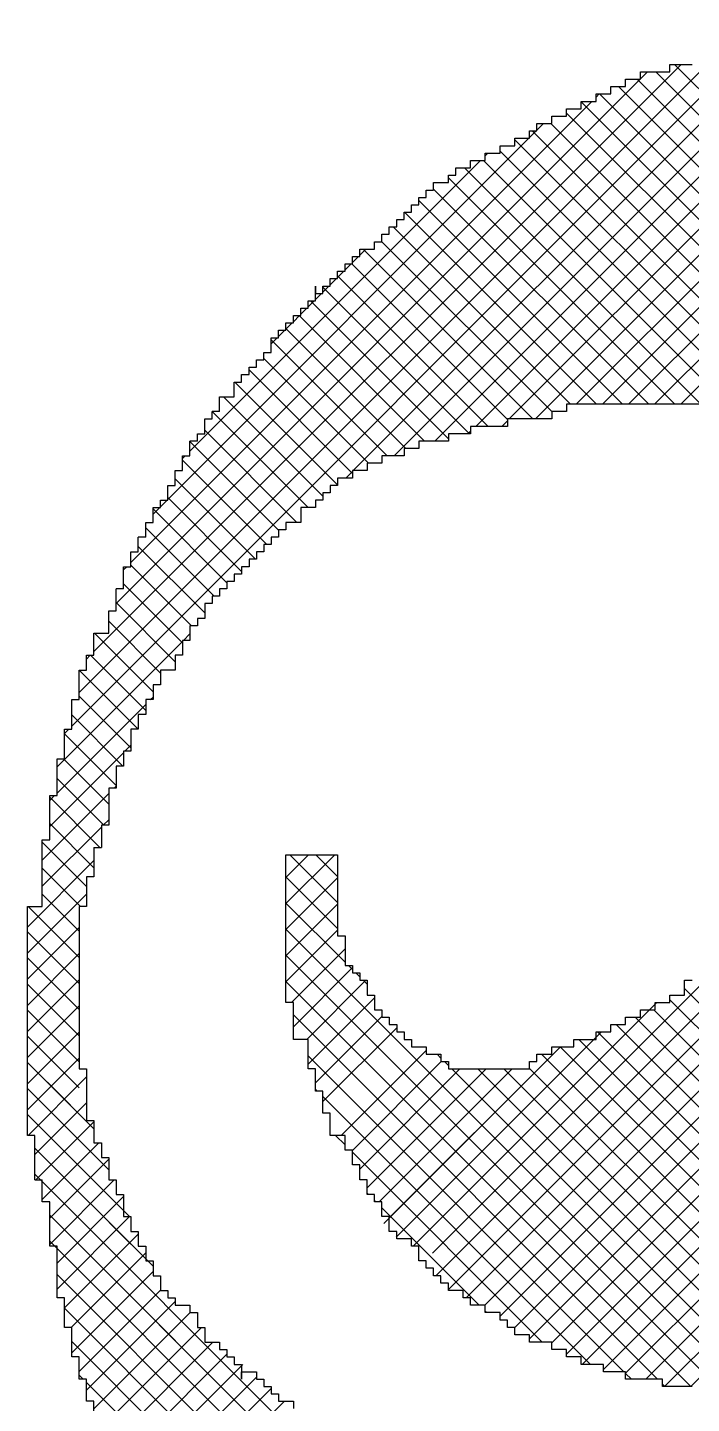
# Paper-space layout 'GS_Template' of a CAD drawing. Header units: millimetres. Extents: x -16 to 424, y -14 to 299.
# Drawn here: x 15.53 to 18.17, y 9.3 to 14.76 of the extents above; entities that cross this region are included whole.
import ezdxf
from ezdxf.enums import TextEntityAlignment as Align

# ---------------------------------------------------------------- set-up
doc = ezdxf.new("R2010")
doc.units = ezdxf.units.MM
doc.layers.add('TEXT_18', color=7, linetype='Continuous')
doc.styles.add('Arial1.80mm', font='arial.ttf', dxfattribs={"height": 1.8})

# ---------------------------------------------------------------- blocks, each defined once
blk = doc.blocks.new('A$C733E240A')
at = {"color": 40, "true_color": 0xe6b012}
for p, q in [((-5175.3, -78.86), (-4983.32, 113.11)), ((-5138.01, -65.39), (-4956.14, 116.48)), ((-5122.74, -62.02), (-4944.23, 116.48)), ((-5110.83, -62.02), (-4932.33, 116.48)), ((-5092.19, -55.29), (-4920.42, 116.48)), ((-5080.28, -55.29), (-4908.51, 116.48)), ((-5322.3, -202.05), (-5010.51, 109.74)), ((-5193.94, -85.6), (-4998.6, 109.74)), ((-5318.94, -186.78), (-5029.15, 103.01)), ((-5312.2, -168.13), (-5044.43, 99.64)), ((-5062.97, 92.9), (-5062.97, 96.27)), ((-5062.97, 96.27), (-5049.5, 96.27)), ((-5062.97, 93), (-5059.7, 96.27)), ((-5049.5, 96.27), (-5049.5, 99.64)), ((-5049.5, 99.64), (-5039.39, 99.64)), ((-5302.1, -146.12), (-5063.07, 92.9)), ((-5076.44, 86.17), (-5076.44, 89.53)), ((-5076.44, 89.53), (-5069.71, 89.53)), ((-5069.71, 89.53), (-5069.71, 92.9)), ((-5069.71, 92.9), (-5062.97, 92.9)), ((-5295.36, -127.48), (-5085.08, 82.8)), ((-5089.91, 79.43), (-5089.91, 82.8)), ((-5089.91, 82.8), (-5083.18, 82.8)), ((-4911.57, -95.7), (-5089.91, 82.63)), ((-5083.18, 82.8), (-5083.18, 86.17)), ((-5083.18, 86.17), (-5076.44, 86.17)), ((-5083.18, 84.7), (-5081.71, 86.17)), ((-5103.39, 72.69), (-5103.39, 76.06)), ((-5103.39, 76.06), (-5096.65, 76.06)), ((-5096.65, 76.06), (-5096.65, 79.43)), ((-5096.65, 79.43), (-5089.91, 79.43)), ((-4933.59, -85.6), (-5096.65, 77.46)), ((-5113.49, 65.96), (-5113.49, 69.33)), ((-5113.49, 69.33), (-5110.12, 69.33)), ((-5113.49, 66.3), (-5110.46, 69.33)), ((-4970.87, -72.13), (-5112.33, 69.33)), ((-5110.12, 69.33), (-5110.12, 72.69)), ((-5110.12, 72.69), (-5103.39, 72.69)), ((-5110.12, 69.67), (-5107.09, 72.69)), ((-4952.23, -78.86), (-5103.79, 72.69)), ((-5278.52, -98.73), (-5113.83, 65.96)), ((-5120.23, 62.59), (-5120.23, 65.96)), ((-5120.23, 65.96), (-5113.49, 65.96)), ((-4986.15, -68.76), (-5120.23, 65.32)), ((-5133.7, 55.85), (-5133.7, 59.22)), ((-5133.7, 59.22), (-5126.96, 59.22)), ((-5133.7, 58), (-5132.47, 59.22)), ((-5126.96, 59.22), (-5126.96, 62.59)), ((-5126.96, 62.59), (-5120.23, 62.59)), ((-5001.42, -65.39), (-5126.96, 60.14)), ((-5268.42, -76.72), (-5135.84, 55.85)), ((-5147.17, 49.12), (-5147.17, 52.49)), ((-5147.17, 52.49), (-5140.43, 52.49)), ((-5031.98, -58.66), (-5143.12, 52.49)), ((-5140.43, 52.49), (-5140.43, 55.85)), ((-5140.43, 55.85), (-5133.7, 55.85)), ((-5020.07, -58.66), (-5134.58, 55.85)), ((-5157.27, 42.38), (-5157.27, 45.75)), ((-5157.27, 45.75), (-5153.91, 45.75)), ((-5153.91, 45.75), (-5150.54, 45.75)), ((-5150.54, 45.75), (-5150.54, 49.12)), ((-5150.54, 49.12), (-5147.17, 49.12)), ((-5047.25, -55.29), (-5150.54, 48)), ((-5164.01, 35.65), (-5164.01, 39.01)), ((-5164.01, 39.01), (-5160.64, 39.01)), ((-5071.07, -55.29), (-5164.01, 37.65)), ((-5160.64, 39.01), (-5160.64, 42.38)), ((-5160.64, 42.38), (-5157.27, 42.38)), ((-5059.16, -55.29), (-5157.27, 42.83)), ((-5170.75, 28.91), (-5170.75, 32.28)), ((-5170.75, 32.28), (-5167.38, 32.28)), ((-5082.97, -55.29), (-5170.54, 32.28)), ((-5167.38, 32.28), (-5167.38, 35.65)), ((-5167.38, 35.65), (-5164.01, 35.65)), ((-5177.48, 22.18), (-5177.48, 25.54)), ((-5177.48, 25.54), (-5174.11, 25.54)), ((-5094.88, -55.29), (-5175.71, 25.54)), ((-5174.11, 25.54), (-5174.11, 28.91)), ((-5174.11, 28.91), (-5170.75, 28.91)), ((-5180.85, 18.81), (-5180.85, 22.18)), ((-5180.85, 22.18), (-5177.48, 22.18)), ((-5190.95, 12.07), (-5190.95, 15.44)), ((-5190.95, 15.44), (-5184.22, 15.44)), ((-5190.95, 12.65), (-5188.16, 15.44)), ((-5111.96, -62.02), (-5189.42, 15.44)), ((-5184.22, 15.44), (-5184.22, 18.81)), ((-5184.22, 18.81), (-5180.85, 18.81)), ((-5103.39, -58.69), (-5180.89, 18.81)), ((-5197.69, 5.34), (-5197.69, 8.7)), ((-5197.69, 8.7), (-5194.32, 8.7)), ((-5197.69, 5.91), (-5194.9, 8.7)), ((-5123.59, -62.3), (-5194.6, 8.7)), ((-5194.32, 8.7), (-5194.32, 12.07)), ((-5194.32, 12.07), (-5190.95, 12.07)), ((-5194.32, 9.28), (-5191.53, 12.07)), ((-5204.42, -1.4), (-5204.42, 1.97)), ((-5204.42, 1.97), (-5201.06, 1.97)), ((-5204.42, -0.82), (-5201.64, 1.97)), ((-5201.06, 1.97), (-5201.06, 5.34)), ((-5201.06, 5.34), (-5197.69, 5.34)), ((-5201.06, 2.55), (-5198.27, 5.34)), ((-5132.41, -65.39), (-5201.06, 3.26)), ((-5211.16, -8.14), (-5211.16, -1.4)), ((-5211.16, -1.4), (-5211.16, -4.77)), ((-5211.16, -4.77), (-5207.79, -4.77)), ((-5211.16, -7.56), (-5208.37, -4.77)), ((-5207.79, -4.77), (-5207.79, -1.4)), ((-5207.79, -1.4), (-5204.42, -1.4)), ((-5207.79, -4.19), (-5205, -1.4)), ((-5140.95, -68.76), (-5207.79, -1.92)), ((-5217.9, -14.87), (-5217.9, -11.5)), ((-5217.9, -11.5), (-5214.53, -11.5)), ((-5217.9, -14.29), (-5215.11, -11.5)), ((-5214.53, -11.5), (-5214.53, -8.14)), ((-5214.53, -8.14), (-5211.16, -8.14)), ((-5214.53, -10.93), (-5211.74, -8.14)), ((-5150.54, -71.08), (-5213.48, -8.14)), ((-5224.63, -21.61), (-5224.63, -18.24)), ((-5224.63, -18.24), (-5221.26, -18.24)), ((-5224.63, -21.03), (-5221.84, -18.24)), ((-5221.26, -18.24), (-5221.26, -14.87)), ((-5221.26, -14.87), (-5217.9, -14.87)), ((-5221.26, -17.66), (-5218.48, -14.87)), ((-5161.4, -72.13), (-5218.65, -14.87)), ((-5231.37, -31.71), (-5231.37, -24.98)), ((-5231.37, -24.98), (-5228, -24.98)), ((-5231.37, -27.77), (-5228.58, -24.98)), ((-5228, -24.98), (-5228, -21.61)), ((-5228, -21.61), (-5224.63, -21.61)), ((-5228, -24.4), (-5225.21, -21.61)), ((-5169.93, -75.5), (-5224.63, -20.8)), ((-5178.47, -78.86), (-5231.37, -25.97)), ((-5238.1, -38.45), (-5238.1, -35.08)), ((-5238.1, -35.08), (-5234.74, -35.08)), ((-5234.74, -35.08), (-5234.74, -31.71)), ((-5234.74, -31.71), (-5231.37, -31.71)), ((-5187.01, -82.23), (-5234.74, -34.51)), ((-5244.84, -45.18), (-5244.84, -41.82)), ((-5244.84, -41.82), (-5241.47, -41.82)), ((-5241.47, -41.82), (-5241.47, -38.45)), ((-5241.47, -38.45), (-5238.1, -38.45)), ((-5194.32, -86.83), (-5241.47, -39.68)), ((-5248.21, -51.92), (-5248.21, -45.18)), ((-5248.21, -45.18), (-5244.84, -45.18)), ((-5201.06, -92), (-5247.88, -45.18)), ((-5254.94, -58.66), (-5254.94, -51.92)), ((-5254.94, -51.92), (-5248.21, -51.92)), ((-5207.79, -97.18), (-5253.05, -51.92)), ((-5036.03, -55.29), (-5096.65, -55.29)), ((-5096.65, -55.29), (-5096.65, -58.66)), ((-5261.68, -68.76), (-5261.68, -62.02)), ((-5261.68, -62.02), (-5258.31, -62.02)), ((-5258.31, -62.02), (-5258.31, -58.66)), ((-5254.94, -58.66), (-5258.31, -58.66)), ((-5214.44, -102.44), (-5258.22, -58.66)), ((-5103.39, -62.02), (-5123.59, -62.02)), ((-5123.59, -62.02), (-5123.59, -65.39)), ((-5096.65, -58.66), (-5103.39, -58.66)), ((-5103.39, -58.66), (-5103.39, -62.02)), ((-5265.05, -72.13), (-5265.05, -68.76)), ((-5265.05, -68.76), (-5261.68, -68.76)), ((-5219.61, -109.18), (-5261.68, -67.1)), ((-5140.43, -68.76), (-5150.54, -68.76)), ((-5150.54, -68.76), (-5150.54, -72.13)), ((-5141.38, -68.76), (-5140.43, -67.81)), ((-5123.59, -65.39), (-5140.43, -65.39)), ((-5140.43, -65.39), (-5140.43, -68.76)), ((-5126.1, -65.39), (-5123.59, -62.88)), ((-5268.42, -78.86), (-5268.42, -72.13)), ((-5265.05, -72.13), (-5268.42, -72.13)), ((-5228, -112.69), (-5268.42, -72.28)), ((-5150.54, -72.13), (-5164.01, -72.13)), ((-5164.01, -72.13), (-5164.01, -75.5)), ((-5271.78, -85.6), (-5271.78, -78.86)), ((-5271.78, -78.86), (-5268.42, -78.86)), ((-5271.78, -80.09), (-5270.56, -78.86)), ((-5233.32, -119.28), (-5271.78, -80.82)), ((-5177.48, -78.86), (-5180.85, -78.86)), ((-5180.85, -78.86), (-5180.85, -82.23)), ((-5170.75, -78.86), (-5177.48, -78.86)), ((-5164.01, -75.5), (-5170.75, -75.5)), ((-5170.75, -75.5), (-5170.75, -78.86)), ((-5275.15, -88.97), (-5275.15, -85.6)), ((-5275.15, -85.6), (-5271.78, -85.6)), ((-5197.31, -88.97), (-5194.32, -85.98)), ((-5187.59, -85.6), (-5194.32, -85.6)), ((-5194.32, -85.6), (-5194.32, -88.97)), ((-5180.85, -82.23), (-5187.59, -82.23)), ((-5187.59, -82.23), (-5187.59, -85.6)), ((-5278.52, -99.07), (-5278.52, -92.34)), ((-5278.52, -92.34), (-5275.15, -92.34)), ((-5275.15, -92.34), (-5275.15, -88.97)), ((-5238.49, -126.02), (-5275.15, -89.35)), ((-5201.06, -92.34), (-5204.42, -92.34)), ((-5204.42, -92.34), (-5204.42, -95.7)), ((-5194.32, -88.97), (-5201.06, -88.97)), ((-5201.06, -88.97), (-5201.06, -92.34)), ((-5281.89, -102.44), (-5281.89, -99.07)), ((-5281.89, -99.07), (-5278.52, -99.07)), ((-5281.89, -102.1), (-5278.86, -99.07)), ((-5244.84, -131.57), (-5278.52, -97.89)), ((-5207.79, -99.07), (-5211.16, -99.07)), ((-5211.16, -99.07), (-5211.16, -102.44)), ((-5204.42, -95.7), (-5207.79, -95.7)), ((-5207.79, -95.7), (-5207.79, -99.07)), ((-5285.26, -109.18), (-5285.26, -102.44)), ((-5285.26, -102.44), (-5281.89, -102.44)), ((-5285.26, -105.47), (-5282.23, -102.44)), ((-5251.58, -136.75), (-5285.26, -103.07)), ((-5211.16, -102.44), (-5217.9, -102.44)), ((-5217.9, -102.44), (-5217.9, -109.18)), ((-5288.62, -115.91), (-5288.62, -109.18)), ((-5288.62, -109.18), (-5285.26, -109.18)), ((-5257.37, -142.86), (-5288.62, -111.61)), ((-5224.63, -112.54), (-5228, -112.54)), ((-5228, -112.54), (-5228, -115.91)), ((-5217.9, -109.18), (-5224.63, -109.18)), ((-5224.63, -109.18), (-5224.63, -112.54)), ((-5291.99, -122.65), (-5291.99, -115.91)), ((-5288.62, -115.91), (-5291.99, -115.91)), ((-5228, -115.91), (-5231.37, -115.91)), ((-5231.37, -115.91), (-5231.37, -119.28)), ((-5295.36, -129.38), (-5295.36, -122.65)), ((-5295.36, -122.65), (-5291.99, -122.65)), ((-5261.68, -150.46), (-5291.99, -120.15)), ((-5234.74, -122.65), (-5238.1, -122.65)), ((-5238.1, -122.65), (-5238.1, -126.02)), ((-5231.37, -119.28), (-5234.74, -119.28)), ((-5234.74, -119.28), (-5234.74, -122.65)), ((-5298.73, -139.49), (-5298.73, -129.38)), ((-5298.73, -129.38), (-5295.36, -129.38)), ((-5298.73, -130.85), (-5297.26, -129.38)), ((-5267.72, -156.33), (-5295.36, -128.69)), ((-5241.47, -129.38), (-5244.84, -129.38)), ((-5244.84, -129.38), (-5244.84, -132.75)), ((-5238.1, -126.02), (-5241.47, -126.02)), ((-5241.47, -126.02), (-5241.47, -129.38)), ((-5271.78, -164.17), (-5298.73, -137.22)), ((-5248.21, -136.12), (-5251.58, -136.12)), ((-5251.58, -136.12), (-5251.58, -139.49)), ((-5244.84, -132.75), (-5248.21, -132.75)), ((-5248.21, -132.75), (-5248.21, -136.12)), ((-5302.1, -149.59), (-5302.1, -139.49)), ((-5298.73, -139.49), (-5302.1, -139.49)), ((-5254.94, -142.86), (-5258.31, -142.86)), ((-5258.31, -142.86), (-5258.31, -146.22)), ((-5251.58, -139.49), (-5254.94, -139.49)), ((-5254.94, -139.49), (-5254.94, -142.86)), ((-5305.46, -159.7), (-5305.46, -149.59)), ((-5305.46, -149.59), (-5302.1, -149.59)), ((-5275.15, -172.71), (-5302.1, -145.76)), ((-5258.31, -146.22), (-5261.68, -146.22)), ((-5261.68, -146.22), (-5261.68, -152.96)), ((-5281.89, -177.88), (-5305.46, -154.3)), ((-5265.05, -156.33), (-5268.42, -156.33)), ((-5268.42, -156.33), (-5268.42, -163.06)), ((-5261.68, -152.96), (-5265.05, -152.96)), ((-5265.05, -152.96), (-5265.05, -156.33)), ((-5312.2, -169.8), (-5312.2, -159.7)), ((-5312.2, -159.7), (-5305.46, -159.7)), ((-5285.26, -186.42), (-5311.98, -159.7)), ((-5268.42, -163.06), (-5271.78, -163.06)), ((-5271.78, -163.06), (-5271.78, -169.8)), ((-5271.41, -163.06), (-5268.42, -160.07)), ((-5315.57, -176.54), (-5315.57, -169.8)), ((-5315.57, -169.8), (-5312.2, -169.8)), ((-5315.57, -171.5), (-5313.87, -169.8)), ((-5288.62, -194.96), (-5313.78, -169.8)), ((-5271.78, -169.8), (-5275.15, -169.8)), ((-5275.15, -169.8), (-5275.15, -176.54)), ((-5318.94, -190.01), (-5318.94, -176.54)), ((-5318.94, -176.54), (-5315.57, -176.54)), ((-5292.01, -203.48), (-5318.94, -176.55)), ((-5275.15, -176.54), (-5281.89, -176.54)), ((-5281.89, -176.54), (-5281.89, -183.27)), ((-5281.89, -183.27), (-5285.26, -183.27)), ((-5285.26, -183.27), (-5285.26, -190.01)), ((-5329.04, -232.61), (-5288.62, -192.19)), ((-5322.3, -203.48), (-5322.3, -190.01)), ((-5322.3, -190.01), (-5318.94, -190.01)), ((-5322.3, -190.15), (-5322.17, -190.01)), ((-5295.36, -212.04), (-5318.94, -188.46)), ((-5285.26, -190.01), (-5288.62, -190.01)), ((-5288.62, -190.01), (-5288.62, -196.74)), ((-5286.44, -190.01), (-5285.26, -188.82)), ((-5298.99, -220.32), (-5322.3, -197)), ((-5288.62, -196.74), (-5291.99, -196.74)), ((-5291.99, -196.74), (-5291.99, -203.48)), ((-5325.67, -216.95), (-5325.67, -203.48)), ((-5325.67, -203.48), (-5322.3, -203.48)), ((-5325.67, -205.42), (-5323.73, -203.48)), ((-5302.1, -229.12), (-5325.67, -205.54)), ((-5291.99, -203.48), (-5295.36, -203.48)), ((-5295.36, -203.48), (-5295.36, -213.58)), ((-5298.11, -213.58), (-5295.36, -210.83)), ((-5332.41, -247.88), (-5298.73, -214.2)), ((-5329.04, -233.79), (-5329.04, -216.95)), ((-5329.04, -216.95), (-5325.67, -216.95)), ((-5305.46, -237.66), (-5326.17, -216.95)), ((-5295.36, -213.58), (-5298.73, -213.58)), ((-5298.73, -213.58), (-5298.73, -220.32)), ((-5298.73, -220.32), (-5302.1, -220.32)), ((-5302.1, -220.32), (-5302.1, -230.42)), ((-5307.77, -247.26), (-5329.04, -225.99)), ((-5302.1, -230.42), (-5305.46, -230.42)), ((-5305.46, -230.42), (-5305.46, -247.26)), ((-5303.04, -230.42), (-5302.1, -229.48)), ((-5335.78, -263.16), (-5305.46, -232.84)), ((-5332.41, -233.79), (-5329.04, -233.79)), ((-5332.41, -254), (-5332.41, -233.79)), ((-5332.41, -235.97), (-5330.23, -233.79)), ((-5309.57, -257.37), (-5332.41, -234.53)), ((-5335.78, -275.06), (-5308.83, -248.12)), ((-5312.2, -266.64), (-5332.41, -246.44)), ((-5305.46, -247.26), (-5308.83, -247.26)), ((-5308.83, -247.26), (-5308.83, -257.37)), ((-5307.98, -247.26), (-5305.46, -244.75)), ((-5335.78, -284.31), (-5335.78, -254)), ((-5335.78, -254), (-5332.41, -254)), ((-5315.57, -275.18), (-5335.78, -254.98)), ((-5342.51, -293.71), (-5312.2, -263.4)), ((-5312.2, -257.37), (-5312.2, -270.84)), ((-5312.2, -257.37), (-5308.83, -257.37)), ((-5318.35, -284.31), (-5335.78, -266.88)), ((-5312.2, -270.84), (-5315.57, -270.84)), ((-5315.57, -270.84), (-5315.57, -284.31)), ((-5342.51, -305.62), (-5315.57, -278.67)), ((-5318.94, -295.63), (-5335.78, -278.79)), ((-5342.51, -388.72), (-5342.51, -284.31)), ((-5342.51, -284.31), (-5335.78, -284.31)), ((-5318.94, -307.54), (-5342.16, -284.31)), ((-5315.57, -284.31), (-5318.94, -284.31)), ((-5318.94, -284.31), (-5318.94, -358.41)), ((-5342.51, -317.52), (-5318.94, -293.95)), ((-5318.94, -319.45), (-5342.51, -295.87)), ((-5342.51, -329.43), (-5318.94, -305.85)), ((-5318.94, -331.35), (-5342.51, -307.78)), ((-5342.51, -341.34), (-5318.94, -317.76)), ((-5318.94, -343.26), (-5342.51, -319.69)), ((-5342.51, -353.25), (-5318.94, -329.67)), ((-5318.94, -355.17), (-5342.51, -331.59)), ((-5318.94, -355.17), (-5342.51, -331.59)), ((-5342.51, -365.15), (-5318.94, -341.58)), ((-5318.94, -367.08), (-5342.51, -343.5)), ((-5342.51, -377.06), (-5318.94, -353.48)), ((-5318.94, -378.98), (-5342.51, -355.41)), ((-5342.26, -388.72), (-5315.57, -362.02)), ((-5318.94, -358.41), (-5315.57, -358.41)), ((-5315.57, -358.41), (-5315.57, -368.51)), ((-5305.46, -404.36), (-5342.51, -367.32)), ((-5312.2, -385.72), (-5333.45, -364.47)), ((-5315.57, -368.51), (-5315.57, -381.98)), ((-5339.14, -397.51), (-5315.57, -373.93)), ((-5298.73, -423.01), (-5342.51, -379.22)), ((-5338.66, -408.93), (-5312.2, -382.47)), ((-5315.57, -381.98), (-5312.2, -381.98)), ((-5312.2, -381.98), (-5312.2, -392.09)), ((-5339.14, -388.72), (-5342.51, -388.72)), ((-5339.14, -408.93), (-5339.14, -388.72)), ((-5335.78, -417.96), (-5309.91, -392.09)), ((-5312.2, -392.09), (-5308.83, -392.09)), ((-5308.83, -392.09), (-5308.83, -398.82)), ((-5308.83, -398.82), (-5305.46, -398.82)), ((-5305.46, -398.82), (-5305.46, -408.93)), ((-5336.62, -408.93), (-5339.14, -406.41)), ((-5339.14, -408.93), (-5335.78, -408.93)), ((-5335.78, -412.29), (-5335.78, -408.93)), ((-5335.78, -419.03), (-5335.78, -412.29)), ((-5332.41, -438.4), (-5302.93, -408.93)), ((-5305.46, -408.93), (-5302.1, -408.93)), ((-5302.1, -408.93), (-5302.1, -415.66)), ((-5332.41, -419.03), (-5335.78, -419.03)), ((-5332.41, -422.4), (-5332.41, -419.03)), ((-5329.04, -446.94), (-5298.73, -416.63)), ((-5302.1, -415.66), (-5298.73, -415.66)), ((-5298.73, -415.66), (-5298.73, -425.77)), ((-5332.41, -425.77), (-5332.41, -422.4)), ((-5332.41, -439.24), (-5332.41, -425.77)), ((-5329.04, -458.85), (-5295.96, -425.77)), ((-5295.97, -425.77), (-5298.73, -423.01)), ((-5298.73, -425.77), (-5295.36, -425.77)), ((-5295.36, -425.77), (-5295.36, -432.5)), ((-5285.26, -448.39), (-5305.22, -428.42)), ((-5295.36, -432.5), (-5291.99, -432.5)), ((-5291.99, -432.5), (-5291.99, -439.24)), ((-5330.13, -439.24), (-5332.41, -436.96)), ((-5325.67, -467.39), (-5291.99, -433.71)), ((-5329.04, -439.24), (-5332.41, -439.24)), ((-5329.04, -442.61), (-5329.04, -439.24)), ((-5329.04, -445.97), (-5329.04, -442.61)), ((-5322.66, -476.29), (-5288.62, -442.25)), ((-5291.99, -439.24), (-5288.62, -439.24)), ((-5288.62, -439.24), (-5288.62, -445.97)), ((-5329.04, -462.81), (-5329.04, -445.97)), ((-5288.62, -445.97), (-5285.26, -445.97)), ((-5285.26, -448.39), (-5287.67, -445.97)), ((-5285.26, -445.97), (-5285.26, -452.71)), ((-5285.26, -452.71), (-5281.89, -452.71)), ((-5281.89, -452.71), (-5281.89, -459.45)), ((-5325.67, -462.81), (-5329.04, -462.81)), ((-5325.67, -476.29), (-5325.67, -462.81)), ((-5281.89, -459.45), (-5278.52, -459.45)), ((-5278.52, -459.45), (-5278.52, -462.81)), ((-5278.52, -462.81), (-5275.15, -462.81)), ((-5275.15, -462.81), (-5275.15, -466.18)), ((-5275.15, -466.18), (-5268.42, -466.18)), ((-5268.42, -466.18), (-5268.42, -469.55)), ((-5322.3, -476.29), (-5325.67, -476.29)), ((-5322.3, -489.76), (-5322.3, -476.29)), ((-5318.94, -489.76), (-5322.3, -489.76)), ((-5318.94, -499.86), (-5318.94, -489.76)), ((-5317.13, -499.86), (-5318.94, -498.06)), ((-5315.57, -499.86), (-5318.94, -499.86)), ((-5315.57, -509.97), (-5315.57, -499.86)), ((-5312.2, -509.97), (-5315.57, -509.97)), ((-5312.2, -516.7), (-5312.2, -509.97))]:
    blk.add_line(p, q, dxfattribs=at)
at = {"color": 22, "true_color": 0xd4470f}
for p, q in [((-5156.66, -72.13), (-4968.05, 116.48)), ((-5068.37, -55.29), (-4899.97, 113.11)), ((-5056.46, -55.29), (-4895.38, 105.8)), ((-4895.38, -64.27), (-5055.92, 96.27)), ((-4895.38, -52.36), (-5047.38, 99.64)), ((-4895.38, -88.08), (-5073, 89.53)), ((-4895.38, -76.18), (-5064.46, 92.9)), ((-5044.56, -55.29), (-4895.38, 93.89)), ((-4895.38, -99.99), (-5081.54, 86.17)), ((-5329.04, -220.7), (-5271.78, -163.44))]:
    blk.add_line(p, q, dxfattribs=at)
at = {"color": 152, "true_color": 0x006ec7}
for p, q in [((-5089.44, -493.13), (-4796.43, -200.11)), ((-5079.81, -495.4), (-4781.15, -196.74)), ((-5069.71, -497.21), (-4769.24, -196.74)), ((-5060.45, -499.86), (-4757.34, -196.74)), ((-5051.92, -503.23), (-4745.43, -196.74)), ((-5040.01, -503.23), (-4733.52, -196.74)), ((-5103.39, -483.25), (-4826.98, -206.85)), ((-5096.65, -488.43), (-4811.7, -203.48)), ((-5113.49, -481.45), (-4842.25, -210.22)), ((-5120.23, -476.29), (-4860.9, -216.95)), ((-5126.96, -471.11), (-4876.17, -220.32)), ((-5133.94, -466.18), (-4898.18, -230.42)), ((-5142.48, -462.81), (-4923.56, -243.9)), ((-5224.63, -328.09), (-5224.63, -260.74)), ((-5224.63, -260.74), (-5201.06, -260.74)), ((-5224.63, -271.09), (-5214.28, -260.74)), ((-5224.63, -283), (-5202.37, -260.74)), ((-5201.06, -282.53), (-5222.85, -260.74)), ((-5201.06, -270.62), (-5210.94, -260.74)), ((-5201.06, -260.74), (-5201.06, -297.78)), ((-5150.54, -458.96), (-4955.68, -264.1)), ((-5201.06, -294.43), (-5224.63, -270.86)), ((-5224.63, -294.9), (-5201.06, -271.33)), ((-5197.69, -309.71), (-5224.63, -282.77)), ((-5224.63, -306.81), (-5201.06, -283.24)), ((-5156.19, -452.71), (-4991.16, -287.68)), ((-5009.34, -509.97), (-5224.63, -294.67)), ((-5224.63, -318.72), (-5201.06, -295.14)), ((-5201.06, -297.78), (-5197.69, -297.78)), ((-5197.69, -297.8), (-5197.71, -297.78)), ((-5197.69, -297.78), (-5197.69, -311.26)), ((-5157.76, -442.37), (-5013.17, -297.78)), ((-5021.25, -509.97), (-5224.63, -306.58)), ((-5222.1, -328.09), (-5197.69, -303.68)), ((-5221.26, -339.17), (-5194.32, -312.22)), ((-5197.69, -311.26), (-5194.32, -311.26)), ((-5194.32, -313.08), (-5196.14, -311.26)), ((-5194.32, -311.26), (-5194.32, -314.62)), ((-5039.89, -503.23), (-5224.63, -318.49)), ((-5215.13, -344.93), (-5188.18, -317.99)), ((-5194.32, -314.62), (-5190.95, -314.62)), ((-5190.95, -316.45), (-5192.78, -314.62)), ((-5190.95, -314.62), (-5190.95, -317.99)), ((-5190.95, -317.99), (-5187.59, -317.99)), ((-5187.59, -319.81), (-5189.41, -317.99)), ((-5187.59, -317.99), (-5187.59, -324.73)), ((-5042.76, -324.73), (-5042.76, -317.99)), ((-5042.76, -317.99), (-5039.39, -317.99)), ((-5214.53, -356.25), (-5184.22, -325.93)), ((-5187.59, -324.73), (-5184.22, -324.73)), ((-5184.22, -324.73), (-5184.22, -331.46)), ((-5049.5, -328.09), (-5049.5, -324.73)), ((-5049.5, -324.73), (-5042.76, -324.73)), ((-4874.36, -490.14), (-5042.76, -321.75)), ((-5221.26, -328.09), (-5224.63, -328.09)), ((-5221.26, -344.93), (-5221.26, -328.09)), ((-5184.22, -331.46), (-5180.85, -331.46)), ((-5180.85, -331.46), (-5180.85, -334.83)), ((-5166.3, -439), (-5058.76, -331.46)), ((-5062.97, -334.83), (-5062.97, -331.46)), ((-5062.97, -331.46), (-5056.23, -331.46)), ((-5058.76, -331.46), (-5055.39, -328.09)), ((-4891.83, -496.49), (-5056.86, -331.46)), ((-5056.23, -331.46), (-5056.23, -328.09)), ((-5056.23, -328.09), (-5049.5, -328.09)), ((-5056.23, -328.93), (-5055.39, -328.09)), ((-4883.29, -493.13), (-5049.5, -326.92)), ((-5055.17, -499.86), (-5221.26, -333.76)), ((-5211.16, -364.79), (-5180.85, -334.47)), ((-5180.85, -334.83), (-5177.48, -334.83)), ((-5177.48, -334.83), (-5177.48, -338.2)), ((-5177.48, -338.2), (-5174.11, -338.2)), ((-5174.11, -338.2), (-5174.11, -341.57)), ((-5076.44, -341.57), (-5076.44, -338.2)), ((-5076.44, -338.2), (-5069.71, -338.2)), ((-4912.28, -499.86), (-5073.94, -338.2)), ((-5069.71, -338.2), (-5069.71, -334.83)), ((-5069.71, -334.83), (-5062.97, -334.83)), ((-4901.31, -498.92), (-5065.4, -334.83)), ((-5214.53, -344.93), (-5221.26, -344.93)), ((-5214.53, -358.41), (-5214.53, -344.93)), ((-5207.79, -373.33), (-5174.11, -339.65)), ((-5174.35, -435.15), (-5080.77, -341.57)), ((-5174.11, -341.57), (-5170.75, -341.57)), ((-5170.75, -341.57), (-5170.75, -344.93)), ((-5170.75, -344.93), (-5167.38, -344.93)), ((-5167.38, -344.93), (-5167.38, -348.3)), ((-5093.28, -348.3), (-5093.28, -344.93)), ((-5093.28, -344.93), (-5083.18, -344.93)), ((-4932.72, -503.23), (-5091.02, -344.93)), ((-5084.14, -344.93), (-5080.77, -341.57)), ((-5083.18, -344.93), (-5083.18, -341.57)), ((-5083.18, -341.57), (-5076.44, -341.57)), ((-4921.51, -502.53), (-5082.48, -341.57)), ((-5199.37, -388.72), (-5160.64, -349.99)), ((-5180.01, -428.89), (-5099.42, -348.3)), ((-5177.48, -426.37), (-5099.42, -348.3)), ((-5167.38, -348.3), (-5160.64, -348.3)), ((-5160.64, -348.3), (-5160.64, -351.67)), ((-5103.39, -351.67), (-5103.39, -348.3)), ((-5103.39, -348.3), (-5093.28, -348.3)), ((-4944.63, -503.23), (-5099.56, -348.3)), ((-5070.44, -496.49), (-5214.53, -352.41)), ((-5194.32, -395.58), (-5153.78, -355.04)), ((-5160.64, -351.67), (-5153.91, -351.67)), ((-5153.91, -353.49), (-5155.73, -351.67)), ((-5153.91, -351.67), (-5153.91, -355.04)), ((-5153.91, -355.04), (-5150.54, -355.04)), ((-5150.54, -356.86), (-5152.36, -355.04)), ((-5150.54, -355.04), (-5150.54, -358.41)), ((-5113.49, -358.41), (-5113.49, -355.04)), ((-5113.49, -355.04), (-5110.12, -355.04)), ((-5110.12, -355.04), (-5110.12, -351.67)), ((-5110.12, -351.67), (-5103.39, -351.67)), ((-4953.17, -506.6), (-5108.1, -351.67)), ((-5211.16, -358.41), (-5214.53, -358.41)), ((-5211.16, -368.51), (-5211.16, -358.41)), ((-5190.95, -404.12), (-5145.24, -358.41)), ((-5187.59, -412.66), (-5133.34, -358.41)), ((-5182.05, -419.03), (-5121.43, -358.41)), ((-5150.54, -358.41), (-5113.49, -358.41)), ((-4997.43, -509.97), (-5148.99, -358.41)), ((-4985.53, -509.97), (-5137.08, -358.41)), ((-4973.62, -509.97), (-5125.18, -358.41)), ((-4961.71, -509.97), (-5113.49, -358.19)), ((-5210.33, -368.51), (-5211.16, -367.68)), ((-5207.79, -368.51), (-5211.16, -368.51)), ((-5207.79, -378.61), (-5207.79, -368.51)), ((-5085.72, -493.13), (-5207.79, -371.05)), ((-5204.42, -378.61), (-5207.79, -378.61)), ((-5204.42, -388.72), (-5204.42, -378.61)), ((-5197.69, -388.72), (-5204.42, -388.72)), ((-5197.69, -393.06), (-5202.03, -388.72)), ((-5197.69, -395.45), (-5197.69, -388.72)), ((-5194.32, -395.45), (-5197.69, -395.45)), ((-5194.32, -402.19), (-5194.32, -395.45)), ((-5107.73, -483.02), (-5194.32, -396.43)), ((-5190.95, -402.19), (-5194.32, -402.19)), ((-5190.95, -408.93), (-5190.95, -402.19)), ((-5187.59, -408.93), (-5190.95, -408.93)), ((-5187.59, -415.66), (-5187.59, -408.93)), ((-5187, -415.66), (-5187.59, -415.07)), ((-5184.22, -415.66), (-5187.59, -415.66)), ((-5184.22, -419.03), (-5184.22, -415.66)), ((-5183.63, -419.03), (-5184.22, -418.44)), ((-5180.85, -419.03), (-5184.22, -419.03)), ((-5180.85, -425.77), (-5180.85, -419.03)), ((-5136.48, -466.18), (-5180.85, -421.81)), ((-5177.48, -425.77), (-5180.85, -425.77)), ((-5177.48, -432.5), (-5177.48, -425.77)), ((-5174.11, -432.5), (-5177.48, -432.5)), ((-5174.11, -435.87), (-5174.11, -432.5)), ((-5167.38, -435.87), (-5174.11, -435.87)), ((-5167.38, -439.24), (-5167.38, -435.87)), ((-5164.01, -439.24), (-5167.38, -439.24)), ((-5164.01, -445.97), (-5164.01, -439.24)), ((-5160.64, -445.97), (-5164.01, -445.97)), ((-5160.64, -449.34), (-5160.64, -445.97)), ((-5160.64, -445.97), (-5160.64, -445.97)), ((-5157.27, -449.34), (-5160.64, -449.34)), ((-5157.27, -452.71), (-5157.27, -449.34)), ((-5153.91, -452.71), (-5157.27, -452.71)), ((-5153.91, -456.08), (-5153.91, -452.71)), ((-5150.54, -456.08), (-5153.91, -456.08)), ((-5150.54, -459.45), (-5150.54, -456.08)), ((-5143.8, -459.45), (-5150.54, -459.45)), ((-5143.8, -462.81), (-5143.8, -459.45)), ((-5140.43, -462.81), (-5143.8, -462.81)), ((-5140.43, -466.18), (-5140.43, -462.81)), ((-5133.7, -466.18), (-5140.43, -466.18)), ((-5133.7, -469.55), (-5133.7, -466.18)), ((-5133.11, -469.55), (-5133.7, -468.96)), ((-5126.96, -469.55), (-5133.7, -469.55)), ((-5126.96, -472.92), (-5126.96, -469.55)), ((-5123.59, -472.92), (-5126.96, -472.92)), ((-5123.59, -476.29), (-5123.59, -472.92)), ((-5120.23, -476.29), (-5123.59, -476.29)), ((-5120.23, -479.65), (-5120.23, -476.29)), ((-5113.49, -479.65), (-5120.23, -479.65)), ((-5113.49, -483.02), (-5113.49, -479.65)), ((-5103.39, -483.02), (-5113.49, -483.02)), ((-5103.39, -486.39), (-5103.39, -483.02)), ((-5096.65, -486.39), (-5103.39, -486.39)), ((-5096.65, -489.76), (-5096.65, -486.39)), ((-5089.91, -489.76), (-5096.65, -489.76)), ((-5089.91, -493.13), (-5089.91, -489.76)), ((-5079.81, -493.13), (-5089.91, -493.13)), ((-5079.81, -496.49), (-5079.81, -493.13)), ((-5069.71, -496.49), (-5079.81, -496.49)), ((-5069.71, -499.86), (-5069.71, -496.49)), ((-5067.07, -499.86), (-5069.71, -497.23)), ((-5052.87, -499.86), (-5069.71, -499.86)), ((-5052.87, -503.23), (-5052.87, -499.86)), ((-5051.8, -503.23), (-5052.87, -502.16)), ((-5039.39, -503.23), (-5052.87, -503.23))]:
    blk.add_line(p, q, dxfattribs=at)
at = {"color": 72, "true_color": 0x61bf1a}
for p, q in [((-5288.62, -445.02), (-5339.14, -394.5)), ((-5332.41, -426.49), (-5305.46, -399.55)), ((-4939.2, -806.35), (-5339.14, -406.41)), ((-4954.48, -802.98), (-5332.41, -425.05)), ((-4966.39, -802.98), (-5332.41, -436.96)), ((-4969.75, -787.7), (-5317.13, -440.33)), ((-5322.3, -487.84), (-5285.26, -450.79)), ((-4981.66, -799.61), (-5329.04, -452.23)), ((-5318.94, -496.38), (-5281.89, -459.33)), ((-4993.57, -799.61), (-5325.67, -467.51)), ((-5315.57, -504.92), (-5275.15, -464.5)), ((-5312.2, -513.46), (-5268.29, -469.55)), ((-5268.42, -469.55), (-5265.05, -469.55)), ((-5265.05, -469.55), (-5265.05, -476.29)), ((-5308.83, -521.99), (-5263.12, -476.29)), ((-5265.05, -476.29), (-5261.68, -476.29)), ((-5261.68, -476.29), (-5261.68, -479.65)), ((-5008.84, -796.24), (-5322.3, -482.78)), ((-5305.46, -530.53), (-5257.95, -483.02)), ((-5305.46, -530.53), (-5257.95, -483.02)), ((-5261.68, -479.65), (-5261.68, -483.02)), ((-5261.68, -483.02), (-5254.94, -483.02)), ((-5254.94, -483.02), (-5254.94, -486.39)), ((-5302.1, -539.07), (-5251.58, -488.55)), ((-5254.94, -486.39), (-5251.58, -486.39)), ((-5251.58, -486.39), (-5251.58, -489.76)), ((-5298.73, -547.61), (-5244.24, -493.13)), ((-5251.58, -489.76), (-5248.21, -489.76)), ((-5248.21, -489.76), (-5248.21, -493.13)), ((-5248.21, -493.13), (-5244.84, -493.13)), ((-5244.84, -493.13), (-5244.84, -499.86)), ((-5025.92, -791.07), (-5315.57, -501.43)), ((-5295.36, -556.15), (-5238.1, -498.9)), ((-5244.84, -499.86), (-5244.84, -496.49)), ((-5244.84, -496.49), (-5244.84, -496.49)), ((-5244.84, -496.49), (-5238.1, -496.49)), ((-5238.1, -496.49), (-5238.1, -499.86)), ((-5238.1, -499.86), (-5234.74, -499.86)), ((-5234.74, -499.86), (-5234.74, -503.23)), ((-5291.99, -564.69), (-5231.37, -504.07)), ((-5234.74, -503.23), (-5231.37, -503.23)), ((-5231.37, -503.23), (-5231.37, -506.6)), ((-5231.37, -506.6), (-5228, -506.6)), ((-5228, -506.6), (-5228, -509.97)), ((-5288.62, -573.23), (-5225.36, -509.97)), ((-5228, -509.97), (-5224.63, -509.97)), ((-5224.63, -509.97), (-5221.26, -509.97)), ((-5221.26, -509.97), (-5221.26, -513.33))]:
    blk.add_line(p, q, dxfattribs=at)
blk = doc.blocks.new('GS_titleblock')
at = {"layer": 'TEXT_18', "xscale": 0.008704751031473279, "yscale": 0.008704751031473279, "zscale": 0.008704751031473279}
blk.add_blockref('A$C733E240A', (62.036, 13.7486), dxfattribs=at)
at = {"layer": 'DEFPOINTS', "style": 'Arial1.80mm'}
blk.add_attdef('TOTALNUMBEROFSHEETS', text='', height=1.8, dxfattribs=at).set_placement((380.5, 14.4147), align=Align.MIDDLE_CENTER)
at = {"layer": 'TEXT_18', "style": 'Arial1.80mm'}
for tag, p in [('TITLE', (298, 15.9438)), ('PROJECT', (298, 11.6023))]:
    blk.add_attdef(tag, text='', height=1.8, dxfattribs=at).set_placement(p, align=Align.MIDDLE_CENTER)

psp = doc.layouts.new('GS_Template')

# ---------------------------------------------------------------- block references
psp.add_blockref('GS_titleblock', (0, 0))

doc.saveas('drawing.dxf')
